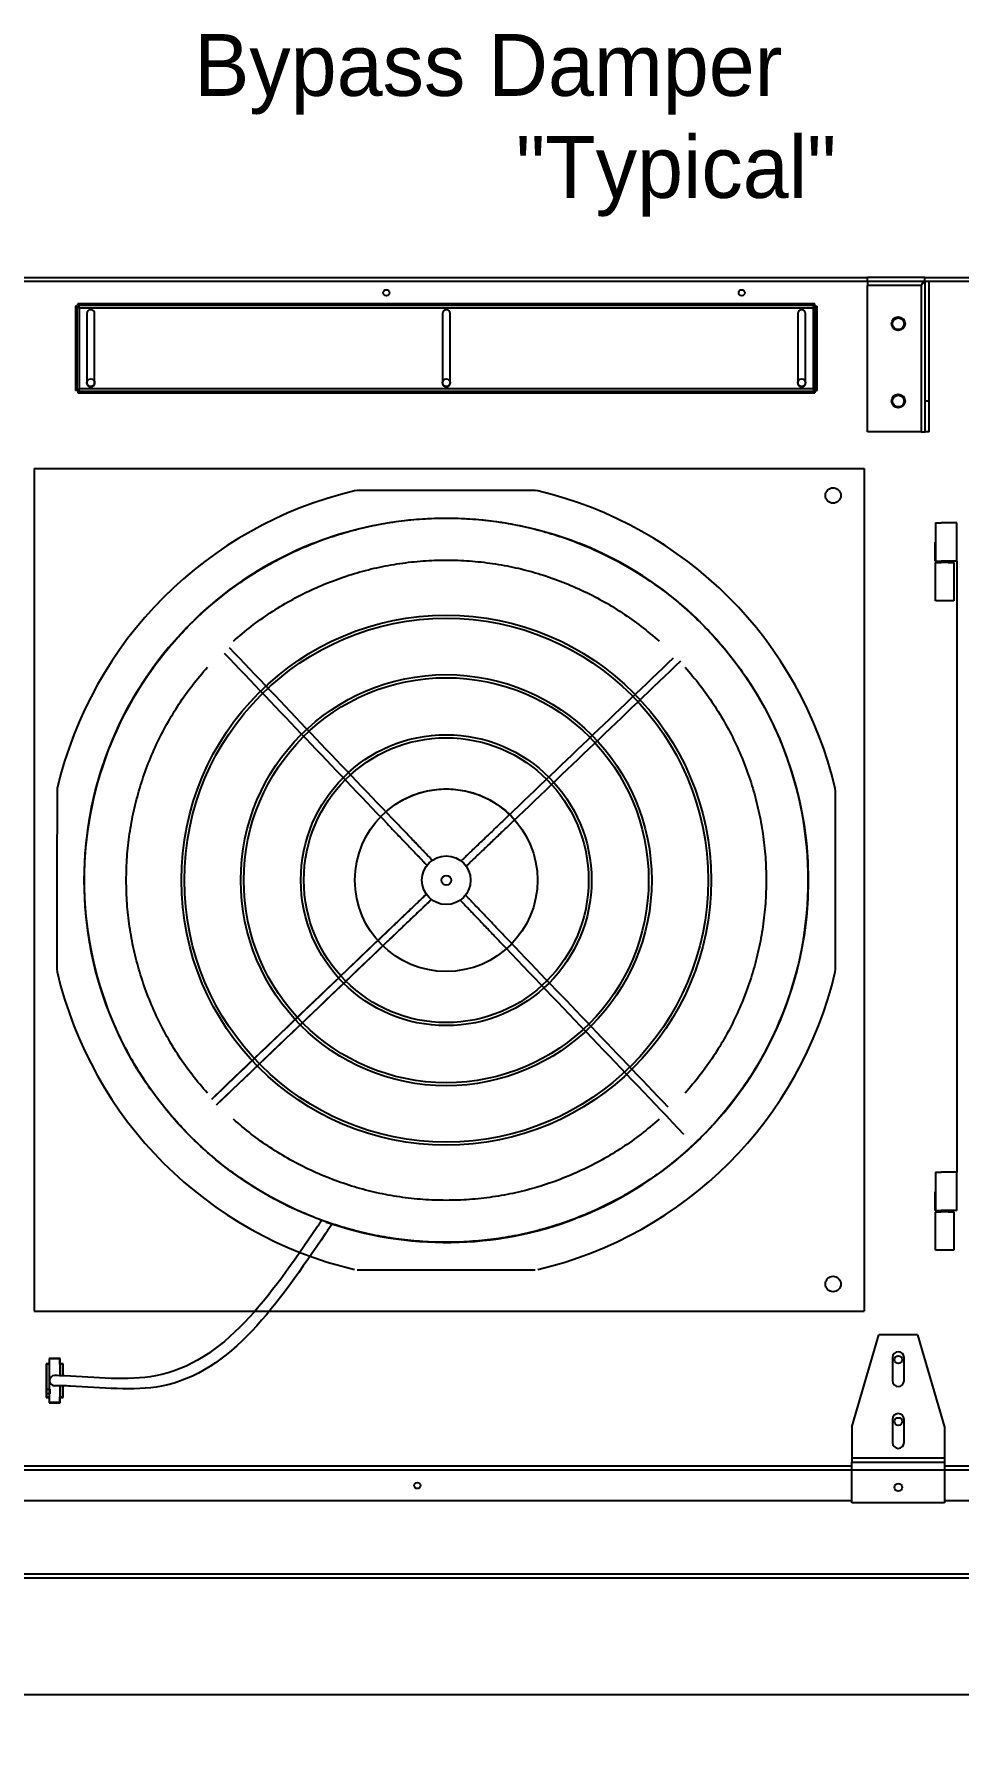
# Model space of a CAD drawing. Header units: inches. Extents: x 547 to 857, y 494 to 690.
# Drawn here: x 601.7 to 631.6, y 534.7 to 589.7 of the extents above; entities that cross this region are included whole.
import ezdxf

# ---------------------------------------------------------------- set-up
doc = ezdxf.new("R2010")
doc.units = ezdxf.units.IN
doc.header["$MEASUREMENT"] = 0
doc.header["$PDSIZE"] = -1
doc.dimstyles.new('RAE Solutions', dxfattribs={"dimtxt": 2, "dimasz": 1.5, "dimexe": 0.5, "dimexo": 0.5, "dimgap": 0.5, "dimtad": 0, "dimtih": 1, "dimtoh": 1, "dimdec": 3, "dimrnd": 0.125, "dimzin": 1, "dimdsep": 46, "dimlunit": 5, "dimtxsty": 'Standard', "dimcen": 0.09, "dimadec": 0, "dimazin": 0, "dimtfac": 1, "dimtdec": 3, "dimtofl": 0, "dimtmove": 0, "dimatfit": 3, "dimfxl": 1, "dimtolj": 1, "dimtzin": 1, "dimarcsym": 0})

# ---------------------------------------------------------------- blocks, each defined once
blk = doc.blocks.new('*D209')
at = {"color": 0, "linetype": 'Continuous', "lineweight": -2}
for p, q in [((729.548, 541.924), (729.548, 535.556)), ((588.557, 541.797), (588.557, 535.556)), ((590.057, 536.056), (656.552, 536.056)), ((728.048, 536.056), (661.552, 536.056))]:
    blk.add_line(p, q, dxfattribs=at)
at = {"color": 0, "linetype": 'Continuous'}
for points in [[(590.057, 536.306), (590.057, 535.806), (588.557, 536.056)], [(728.048, 536.306), (728.048, 535.806), (729.548, 536.056)]]:
    blk.add_solid(points, dxfattribs=at)
at = {"layer": 'Defpoints', "color": 0, "linetype": 'Continuous'}
for p in [(729.548, 542.424), (588.557, 542.297), (729.548, 536.056)]:
    blk.add_point(p, dxfattribs=at)
at = {"color": 0, "linetype": 'Continuous', "lineweight": 25, "insert": (659.052, 536.056), "char_height": 2, "attachment_point": 5}
blk.add_mtext('\\A1;141', dxfattribs=at)

msp = doc.modelspace()

# ---------------------------------------------------------------- linework, layer by layer
at = {"linetype": 'Continuous', "lineweight": 25}
for p, q in [((599.552, 581.8793), (628.6145, 581.8793)), ((628.6145, 581.7463), (599.552, 581.7463)), ((628.6145, 581.7493), (628.6145, 581.8793)), ((630.4775, 581.8793), (628.6145, 581.8793)), ((630.4775, 581.7493), (628.6145, 581.7493)), ((628.6145, 581.7493), (628.6145, 581.6153)), ((630.3505, 581.6153), (628.6145, 581.6153)), ((628.6145, 576.8793), (628.6145, 581.6153)), ((630.3505, 581.6153), (630.3505, 576.8793)), ((658.6145, 581.7463), (630.4681, 581.7463)), ((630.4775, 581.7493), (630.4775, 581.8793)), ((630.4775, 581.8793), (658.6145, 581.8793)), ((630.4845, 577.8793), (630.4845, 581.7422)), ((630.6145, 581.7422), (630.4845, 581.7422)), ((630.6145, 577.8793), (630.6145, 581.7422)), ((602.9888, 580.9438), (602.9888, 578.2244)), ((603.0388, 580.9438), (602.9888, 580.9438)), ((603.0388, 580.9438), (603.0388, 578.2244)), ((603.0666, 580.9716), (603.0666, 581.0216)), ((626.911, 581.0216), (603.0666, 581.0216)), ((626.911, 580.9716), (603.0666, 580.9716)), ((603.1218, 580.8886), (626.8558, 580.8886)), ((603.1218, 578.2796), (603.1218, 580.8886)), ((626.8558, 580.8886), (626.8558, 578.2796)), ((626.911, 580.9716), (626.911, 581.0216)), ((626.9388, 580.9438), (626.9888, 580.9438)), ((626.9388, 578.2244), (626.9388, 580.9438)), ((626.9888, 578.2244), (626.9888, 580.9438)), ((603.3638, 580.7091), (603.3638, 578.4591)), ((603.6138, 578.4591), (603.6138, 580.7091)), ((614.8638, 580.7091), (614.8638, 578.4591)), ((615.1138, 578.4591), (615.1138, 580.7091)), ((626.3638, 580.7091), (626.3638, 578.4591)), ((626.6138, 578.4591), (626.6138, 580.7091)), ((603.0388, 578.2244), (602.9888, 578.2244)), ((603.0666, 578.1966), (603.0666, 578.1466)), ((603.0666, 578.1966), (626.911, 578.1966)), ((603.0666, 578.1466), (626.911, 578.1466)), ((626.8558, 578.2796), (603.1218, 578.2796)), ((626.911, 578.1966), (626.911, 578.1466)), ((626.9388, 578.2244), (626.9888, 578.2244)), ((630.6145, 577.8793), (630.4845, 577.8793)), ((630.4845, 576.8793), (630.4845, 577.8793)), ((630.6145, 576.8793), (630.6145, 577.8793)), ((630.3505, 576.8793), (628.6145, 576.8793)), ((630.3505, 576.8793), (630.4845, 576.8793)), ((630.6145, 576.8793), (630.4845, 576.8793)), ((601.6515, 575.7008), (601.6515, 548.4508)), ((601.6515, 575.7008), (628.5055, 575.7008)), ((628.5055, 575.7008), (628.5055, 548.4508)), ((612.1112, 574.9831), (612.0209, 574.9726)), ((617.8664, 574.9831), (612.1112, 574.9831)), ((617.9567, 574.9726), (617.8664, 574.9831)), ((630.818, 573.9458), (630.818, 573.3112)), ((630.818, 573.9458), (631.0055, 573.9458)), ((631.5055, 573.9458), (631.0055, 573.9458)), ((631.5055, 572.7058), (631.5055, 573.9458)), ((630.808, 572.7058), (630.808, 573.3112)), ((630.808, 573.3112), (630.818, 573.3112)), ((630.818, 573.3112), (630.818, 572.7058)), ((630.808, 572.7058), (630.818, 572.7058)), ((630.8175, 571.4158), (630.8175, 572.6558)), ((630.8175, 572.6558), (631.005, 572.6558)), ((630.818, 572.7058), (631.0055, 572.7058)), ((630.8645, 572.7058), (630.8645, 572.6558)), ((631.224, 572.6558), (631.005, 572.6558)), ((631.5055, 572.7058), (631.0055, 572.7058)), ((631.224, 572.6558), (631.4115, 572.6558)), ((631.3645, 572.6558), (631.3645, 572.7058)), ((631.4115, 572.6558), (631.4115, 571.4158)), ((631.5055, 572.7058), (631.5055, 552.9458)), ((631.005, 571.4158), (630.8175, 571.4158)), ((631.224, 571.4158), (631.005, 571.4158)), ((631.4115, 571.4158), (631.224, 571.4158)), ((627.5872, 565.2623), (627.5767, 565.3526)), ((627.5873, 562.3847), (627.5872, 565.2623)), ((602.3903, 562.3847), (602.3904, 559.5071)), ((627.5872, 559.5071), (627.5873, 562.3847)), ((602.3904, 559.5071), (602.4009, 559.4167)), ((627.5767, 559.4167), (627.5872, 559.5071)), ((630.818, 552.9458), (630.818, 552.3112)), ((630.818, 552.9458), (631.0055, 552.9458)), ((631.5055, 552.9458), (631.0055, 552.9458)), ((631.5055, 551.7058), (631.5055, 552.9458)), ((630.808, 551.7058), (630.808, 552.3112)), ((630.808, 552.3112), (630.818, 552.3112)), ((630.818, 552.3112), (630.818, 551.7058)), ((630.808, 551.7058), (630.818, 551.7058)), ((630.818, 551.7058), (631.0055, 551.7058)), ((630.8645, 551.7058), (630.8645, 551.6558)), ((631.5055, 551.7058), (631.0055, 551.7058)), ((631.3645, 551.6558), (631.3645, 551.7058)), ((630.8175, 550.4158), (630.8175, 551.6558)), ((630.8175, 551.6558), (631.005, 551.6558)), ((631.224, 551.6558), (631.005, 551.6558)), ((631.224, 551.6558), (631.4115, 551.6558)), ((631.4115, 551.6558), (631.4115, 550.4158)), ((631.005, 550.4158), (630.8175, 550.4158)), ((631.224, 550.4158), (631.005, 550.4158)), ((631.4115, 550.4158), (631.224, 550.4158)), ((612.1112, 549.7862), (617.8664, 549.7862)), ((601.6515, 548.4508), (628.5055, 548.4508)), ((628.1145, 544.6997), (628.9895, 547.6857)), ((630.2395, 547.6857), (628.9895, 547.6857)), ((630.2395, 547.6857), (631.1145, 544.6997)), ((602.497, 546.9193), (602.137, 546.9193)), ((602.137, 546.9193), (602.137, 546.7443)), ((602.487, 546.9193), (602.147, 546.9193)), ((602.147, 546.9193), (602.147, 546.7443)), ((602.487, 546.9093), (602.147, 546.9093)), ((602.147, 546.9093), (602.147, 546.7343)), ((602.487, 546.7443), (602.487, 546.9193)), ((602.487, 546.7343), (602.487, 546.9093)), ((602.497, 546.7443), (602.497, 546.9193)), ((629.427, 546.9497), (629.427, 546.1997)), ((629.802, 546.1997), (629.802, 546.9497)), ((602.042, 546.7443), (602.042, 545.6593)), ((602.137, 546.7443), (602.042, 546.7443)), ((602.052, 546.7443), (602.052, 545.9293)), ((602.147, 546.7443), (602.052, 546.7443)), ((602.052, 546.7343), (602.052, 545.6693)), ((602.147, 546.7343), (602.052, 546.7343)), ((602.147, 546.7343), (602.147, 545.6693)), ((602.582, 546.7443), (602.487, 546.7443)), ((602.582, 546.7343), (602.487, 546.7343)), ((602.487, 546.7343), (602.487, 546.3603)), ((602.592, 546.7443), (602.497, 546.7443)), ((602.582, 546.357), (602.582, 546.7443)), ((602.582, 546.357), (602.582, 546.7343)), ((602.582, 546.4954), (602.582, 546.357)), ((602.592, 546.3566), (602.592, 546.7443)), ((602.042, 545.6593), (602.137, 545.6593)), ((602.052, 545.9293), (602.162, 545.9293)), ((602.162, 545.7793), (602.052, 545.7793)), ((602.052, 545.7793), (602.052, 545.6793)), ((602.052, 545.6793), (602.147, 545.6793)), ((602.052, 545.6693), (602.147, 545.6693)), ((602.137, 545.6593), (602.137, 545.4843)), ((602.147, 545.6793), (602.147, 545.5043)), ((602.147, 545.6693), (602.147, 545.4943)), ((602.162, 545.9293), (602.162, 545.7793)), ((602.487, 546.0356), (602.487, 545.6693)), ((602.487, 545.5043), (602.487, 545.6793)), ((602.487, 545.6793), (602.582, 545.6793)), ((602.487, 545.4943), (602.487, 545.6693)), ((602.487, 545.6693), (602.582, 545.6693)), ((602.497, 545.6593), (602.592, 545.6593)), ((602.497, 545.4843), (602.497, 545.6593)), ((602.582, 545.6793), (602.582, 546.0333)), ((602.582, 545.6693), (602.582, 546.0333)), ((602.592, 545.6593), (602.592, 546.033)), ((602.137, 545.4843), (602.497, 545.4843)), ((602.147, 545.5043), (602.487, 545.5043)), ((602.147, 545.4943), (602.487, 545.4943)), ((628.1145, 544.6997), (628.1145, 543.6997)), ((629.427, 544.9497), (629.427, 544.1997)), ((629.802, 544.1997), (629.802, 544.9497)), ((631.1145, 544.6997), (631.1145, 543.6997)), ((631.1145, 543.6997), (628.1145, 543.6997)), ((628.1145, 543.6997), (628.1145, 543.5657)), ((628.1145, 543.3017), (628.1145, 543.5657)), ((628.1145, 543.5657), (631.1145, 543.5657)), ((631.1145, 543.6997), (631.1145, 543.5657)), ((631.1145, 543.5657), (631.1145, 543.3017)), ((628.1145, 543.4353), (588.6065, 543.4353)), ((628.1145, 543.3023), (588.6065, 543.3023)), ((628.1145, 542.2532), (628.1145, 543.3017)), ((631.1145, 543.3017), (628.1145, 543.3017)), ((658.1145, 543.4353), (631.1145, 543.4353)), ((658.1145, 543.3023), (631.1145, 543.3023)), ((631.1145, 543.3017), (631.1145, 542.2532)), ((628.1145, 542.3103), (588.6065, 542.3103)), ((631.1145, 542.2532), (628.1145, 542.2532)), ((658.1145, 542.3103), (631.1145, 542.3103)), ((588.6636, 539.9558), (729.4405, 539.9558)), ((588.7395, 539.8228), (729.3645, 539.8228))]:
    msp.add_line(p, q, dxfattribs=at)
msp.add_line((602.4009, 565.3526), (602.3903, 562.3847))
for centre, radius in [((613.052, 581.3793), 0.0995), ((624.552, 581.3793), 0.0995), ((629.6145, 580.3793), 0.2187), ((629.6145, 580.3793), 0.1875), ((603.4888, 578.4718), 0.125), ((614.9888, 578.4718), 0.125), ((626.4888, 578.4718), 0.125), ((629.6145, 577.8793), 0.2187), ((629.6145, 577.8793), 0.1875), ((627.5055, 574.8258), 0.25), ((614.9888, 562.3847), 11.7126), ((614.9888, 562.3847), 8.5704), ((614.9888, 562.3847), 8.472), ((614.9888, 562.3847), 6.6478), ((614.9888, 562.3847), 6.5493), ((614.9888, 562.3847), 4.7037), ((614.9888, 562.3847), 4.6053), ((614.9888, 562.3847), 0.7874), ((614.9888, 562.3847), 0.1575), ((614.9888, 562.3847), 0.1575), ((627.5055, 549.3258), 0.25), ((629.6145, 546.8793), 0.125), ((629.6145, 544.8793), 0.125), ((614.052, 542.8103), 0.0995), ((629.6145, 542.7532), 0.125)]:
    msp.add_circle(centre, radius, dxfattribs=at)
msp.add_circle((614.9888, 562.3847), 2.9528)
for centre, radius, start, end in [((603.4888, 580.7091), 0.125, 0, 180), ((614.9888, 580.7091), 0.125, 0, 180), ((626.4888, 580.7091), 0.125, 0, 180), ((603.4888, 578.4591), 0.125, 180, 0), ((614.9888, 578.4591), 0.125, 180, 0), ((626.4888, 578.4591), 0.125, 180, 0), ((614.9888, 562.3847), 12.9331, 103.26667, 166.73333), ((614.9888, 562.3847), 12.9331, 13.26667, 76.73333), ((614.9888, 562.3847), 11.7147, 111.53134, 134.20264), ((614.9888, 562.3847), 11.7147, 45.79736, 68.46866), ((614.9888, 562.3847), 11.7147, 135.79736, 158.46866), ((614.9888, 562.3847), 11.7147, 159.09994, 200.90006), ((614.9888, 562.3847), 11.7147, 339.09994, 20.90006), ((614.9888, 562.3847), 12.9331, 193.26667, 256.73333), ((614.9888, 562.3847), 12.9331, 283.26667, 346.73333), ((614.9888, 562.3847), 11.7147, 315.79736, 338.46866), ((614.9888, 562.3847), 11.7147, 291.53134, 314.20264), ((614.9888, 562.3847), 11.7147, 250.65335, 290.90006), ((629.6145, 546.9497), 0.1875, 0, 180), ((602.317, 546.2018), 0.1631, 90, 270), ((629.6145, 546.1997), 0.1875, 180, 0), ((629.6145, 544.9497), 0.1875, 0, 180), ((629.6145, 544.1997), 0.1875, 180, 0)]:
    msp.add_arc(centre, radius, start, end, dxfattribs=at)
for points, knots in [([(630.3505, 581.6153), (630.3611, 581.6328), (630.3823, 581.668), (630.414, 581.7123), (630.4457, 581.7432), (630.4669, 581.7473), (630.4775, 581.7493)], [0, 0, 0, 0, 0.24999971, 0.50000315, 0.74999934, 1, 1, 1, 1]), ([(630.4845, 581.7422), (630.4835, 581.7412), (630.4813, 581.7391), (630.4653, 581.7259), (630.439, 581.7025), (630.4003, 581.6639), (630.3678, 581.6322), (630.3505, 581.6153)], [0, 0, 0, 0, 0.1511534, 0.3020013, 0.4605091, 0.7119824, 1, 1, 1, 1]), ([(603.1218, 580.8886), (603.1117, 580.8929), (603.0914, 580.9015), (603.065, 580.9143), (603.0462, 580.9272), (603.0393, 580.937), (603.0389, 580.9425), (603.0388, 580.9438)], [0, 0, 0, 0, 0.23320412, 0.4664972, 0.69976316, 0.93304216, 1, 1, 1, 1]), ([(603.0666, 580.9716), (603.0709, 580.9705), (603.0795, 580.9683), (603.0924, 580.9515), (603.1052, 580.9272), (603.1151, 580.9045), (603.1206, 580.8915), (603.1218, 580.8886)], [0, 0, 0, 0, 0.2332227, 0.4664888, 0.6997676, 0.9330417, 1, 1, 1, 1]), ([(626.8558, 580.8886), (626.8601, 580.8987), (626.8687, 580.919), (626.8815, 580.9454), (626.8944, 580.9642), (626.9042, 580.9711), (626.9097, 580.9715), (626.911, 580.9716)], [0, 0, 0, 0, 0.2332176, 0.4664862, 0.6997632, 0.9330417, 1, 1, 1, 1]), ([(626.9388, 580.9438), (626.9377, 580.9395), (626.9355, 580.9309), (626.9187, 580.918), (626.8944, 580.9051), (626.8717, 580.8953), (626.8587, 580.8898), (626.8558, 580.8886)], [0, 0, 0, 0, 0.2332229, 0.4664916, 0.6997641, 0.9330449, 1, 1, 1, 1]), ([(603.0388, 578.2244), (603.0399, 578.2287), (603.0421, 578.2373), (603.0589, 578.2502), (603.0832, 578.263), (603.1059, 578.2729), (603.1189, 578.2784), (603.1218, 578.2796)], [0, 0, 0, 0, 0.2332183, 0.4664938, 0.6997772, 0.933042, 1, 1, 1, 1]), ([(603.1218, 578.2796), (603.1175, 578.2695), (603.1089, 578.2492), (603.0961, 578.2228), (603.0832, 578.204), (603.0734, 578.1971), (603.0679, 578.1967), (603.0666, 578.1966)], [0, 0, 0, 0, 0.2332232, 0.4664909, 0.6997687, 0.9330419, 1, 1, 1, 1]), ([(626.911, 578.1966), (626.9067, 578.1977), (626.8981, 578.1998), (626.8852, 578.2166), (626.8724, 578.241), (626.8625, 578.2637), (626.857, 578.2767), (626.8558, 578.2796)], [0, 0, 0, 0, 0.2332229, 0.4664903, 0.6997614, 0.9330409, 1, 1, 1, 1]), ([(626.8558, 578.2796), (626.8659, 578.2753), (626.8862, 578.2667), (626.9126, 578.2538), (626.9314, 578.241), (626.9383, 578.2312), (626.9387, 578.2257), (626.9388, 578.2244)], [0, 0, 0, 0, 0.233225, 0.4664945, 0.6997631, 0.9330447, 1, 1, 1, 1]), ([(603.2793, 562.3847), (603.2841, 562.6401), (603.2938, 563.151), (603.3718, 563.9141), (603.4959, 564.6707), (603.6702, 565.4175), (603.8928, 566.1513), (604.1629, 566.8689), (604.4793, 567.5673), (604.8408, 568.2436), (605.2457, 568.8948), (605.6924, 569.5181), (606.1788, 570.1108), (606.703, 570.6705), (607.2627, 571.1946), (607.8554, 571.6811), (608.4787, 572.1277), (609.1299, 572.5326), (609.8061, 572.8941), (610.5046, 573.2106), (611.2222, 573.4807), (611.956, 573.7033), (612.7028, 573.8774), (613.4593, 574.0023), (614.2224, 574.0775), (614.9888, 574.1025), (615.7552, 574.0775), (616.5183, 574.0023), (617.2748, 573.8774), (618.0216, 573.7033), (618.7554, 573.4807), (619.473, 573.2106), (620.1715, 572.8941), (620.8477, 572.5326), (621.4989, 572.1277), (622.1222, 571.6811), (622.7149, 571.1946), (623.2746, 570.6705), (623.7988, 570.1108), (624.2852, 569.5181), (624.7319, 568.8948), (625.1368, 568.2436), (625.4983, 567.5673), (625.8147, 566.8689), (626.0848, 566.1512), (626.3074, 565.4175), (626.4817, 564.6707), (626.6058, 563.9141), (626.6838, 563.151), (626.6935, 562.6401), (626.6983, 562.3847)], [0, 0, 0, 0, 0.0208333, 0.0416667, 0.0625, 0.0833333, 0.1041667, 0.125, 0.1458333, 0.1666667, 0.1875, 0.2083334, 0.2291667, 0.25, 0.2708334, 0.2916666, 0.3125, 0.3333333, 0.3541667, 0.375, 0.3958333, 0.4166666, 0.4375001, 0.4583333, 0.4791667, 0.5, 0.5208333, 0.5416667, 0.5625, 0.5833334, 0.6041667, 0.625, 0.6458334, 0.6666667, 0.6875, 0.7083334, 0.7291667, 0.75, 0.7708333, 0.7916667, 0.8125, 0.8333333, 0.8541667, 0.875, 0.8958333, 0.9166667, 0.9375, 0.9583333, 0.9791667, 1, 1, 1, 1]), ([(608.1016, 570.1134), (608.2926, 570.2766), (608.6747, 570.6029), (609.291, 571.0379), (609.9348, 571.43), (610.6062, 571.7734), (611.3006, 572.0674), (612.0145, 572.3099), (612.7442, 572.5), (613.4857, 572.6364), (614.2353, 572.7186), (614.9888, 572.746), (615.7423, 572.7186), (616.4919, 572.6364), (617.2334, 572.5), (617.9631, 572.3099), (618.6771, 572.0674), (619.3714, 571.7734), (620.0428, 571.43), (620.6866, 571.0379), (621.3029, 570.6029), (621.685, 570.2766), (621.876, 570.1134)], [0, 0, 0, 0, 0.04999991, 0.09999992, 0.14999988, 0.19999993, 0.25, 0.30000004, 0.35000001, 0.40000012, 0.45000007, 0.49999985, 0.54999995, 0.5999999, 0.65000001, 0.69999997, 0.75000002, 0.80000009, 0.85, 0.89999996, 0.94999997, 1, 1, 1, 1]), ([(614.5409, 563.0244), (614.5164, 563.05), (614.4611, 563.1078), (614.3753, 563.1976), (614.2832, 563.294), (614.1903, 563.3912), (614.0963, 563.4896), (613.9356, 563.6577), (613.708, 563.8959), (613.4583, 564.1571), (613.3062, 564.3164), (613.2523, 564.3728), (613.2523, 564.3728), (613.2523, 564.3728), (613.2523, 564.3728), (611.4939, 566.2135), (609.7354, 568.0543), (607.977, 569.895)], [0, 0, 0, 0, 0.0569934, 0.1284733, 0.1996553, 0.2712092, 0.3445962, 0.4184681, 0.6452378, 0.8743866, 1, 1, 1, 1, 1, 1, 5.101091, 5.101091, 5.101091, 5.101091]), ([(607.809, 569.727), (609.5653, 567.8891), (611.3216, 566.0512), (613.0779, 564.2133), (613.1885, 564.0976), (613.404, 563.8721), (613.7238, 563.5374), (613.9599, 563.2904), (614.117, 563.126), (614.1955, 563.0439), (614.2797, 562.9557), (614.3378, 562.8949), (614.3704, 562.8609)], [-4.0819958, -4.0819958, -4.0819958, -4.0819958, 0, 0, 0, 0.2569054, 0.5009392, 0.742315, 0.8045877, 0.8653534, 0.9244711, 1, 1, 1, 1]), ([(622.3311, 569.5645), (620.4907, 567.8058), (618.6504, 566.0471), (616.81, 564.2884), (616.6968, 564.1803), (616.4738, 563.9671), (616.1416, 563.6496), (615.8946, 563.4136), (615.7302, 563.2565), (615.648, 563.178), (615.5615, 563.0953), (615.5024, 563.0389), (615.47, 563.0079)], [-4.1105294, -4.1105294, -4.1105294, -4.1105294, 0, 0, 0, 0.2528246, 0.4982351, 0.7409713, 0.8035953, 0.8647041, 0.924154, 0.9963735, 0.9963735, 0.9963735, 0.9963735]), ([(615.6332, 562.8371), (615.6573, 562.8601), (615.7135, 562.9138), (615.8017, 562.9982), (615.8981, 563.0902), (615.9953, 563.1831), (616.0937, 563.2772), (616.2619, 563.4379), (616.5, 563.6654), (616.7624, 563.9162), (616.9227, 564.0694), (616.9802, 564.1243), (616.9802, 564.1243), (616.9802, 564.1243), (616.9802, 564.1243), (618.8478, 565.9102), (620.7155, 567.6962), (622.5831, 569.4821)], [0.0036723, 0.0036723, 0.0036723, 0.0036723, 0.0570282, 0.1283208, 0.1993194, 0.2706881, 0.3438843, 0.4175641, 0.6437447, 0.8722989, 1, 1, 1, 1, 1, 1, 5.1531428, 5.1531428, 5.1531428, 5.1531428]), ([(604.6366, 562.3847), (604.6419, 562.6358), (604.6524, 563.1382), (604.7377, 563.8877), (604.8733, 564.6293), (605.0636, 565.359), (605.3061, 566.0729), (605.6, 566.7673), (605.9434, 567.4386), (606.3355, 568.0825), (606.7705, 568.6988), (607.0969, 569.0809), (607.26, 569.2719)], [0, 0, 0, 0, 0.1, 0.2, 0.3, 0.4000001, 0.5, 0.6000001, 0.7000001, 0.8000001, 0.9000001, 1, 1, 1, 1]), ([(622.7176, 569.2719), (622.8807, 569.0809), (623.2071, 568.6988), (623.6421, 568.0825), (624.0342, 567.4386), (624.3776, 566.7673), (624.6715, 566.0729), (624.914, 565.359), (625.1043, 564.6293), (625.2399, 563.8877), (625.3252, 563.1382), (625.3357, 562.6358), (625.341, 562.3847)], [0, 0, 0, 0, 0.1, 0.1999999, 0.3, 0.4, 0.5, 0.6, 0.7, 0.8, 0.9, 1, 1, 1, 1]), ([(613.037, 564.5981), (613.1064, 564.6569), (613.2547, 564.7827), (613.506, 564.9438), (613.7821, 565.0857), (614.072, 565.1973), (614.3719, 565.2774), (614.6787, 565.328), (614.8854, 565.3343), (614.9888, 565.3374)], [0, 0, 0, 0, 0.1279186, 0.2732661, 0.4186119, 0.5639605, 0.7093065, 0.8546544, 1, 1, 1, 1]), ([(614.9888, 565.3374), (615.0922, 565.3343), (615.2989, 565.328), (615.6057, 565.2774), (615.9056, 565.1973), (616.1954, 565.0855), (616.4722, 564.9445), (616.7311, 564.7735), (616.9206, 564.6263), (617.0152, 564.5291), (617.0377, 564.506)], [0, 0, 0, 0, 0.1367586, 0.2735174, 0.4102743, 0.5470337, 0.6837905, 0.8205489, 0.9573069, 1, 1, 1, 1]), ([(626.6983, 562.3847), (626.6935, 562.1292), (626.6838, 561.6183), (626.6058, 560.8552), (626.4817, 560.0986), (626.3074, 559.3518), (626.0848, 558.6181), (625.8147, 557.9004), (625.4983, 557.202), (625.1368, 556.5257), (624.7319, 555.8745), (624.2852, 555.2513), (623.7988, 554.6585), (623.2746, 554.0989), (622.7149, 553.5747), (622.1222, 553.0882), (621.4989, 552.6416), (620.8477, 552.2367), (620.1715, 551.8752), (619.473, 551.5587), (618.7554, 551.2886), (618.0216, 551.066), (617.2748, 550.8919), (616.5183, 550.767), (615.7552, 550.6919), (614.9888, 550.6668), (614.2224, 550.6919), (613.4593, 550.767), (612.7028, 550.8919), (611.956, 551.066), (611.2222, 551.2886), (610.5046, 551.5587), (609.8061, 551.8752), (609.1299, 552.2367), (608.4787, 552.6416), (607.8554, 553.0882), (607.2627, 553.5747), (606.703, 554.0989), (606.1788, 554.6585), (605.6924, 555.2513), (605.2457, 555.8745), (604.8408, 556.5257), (604.4793, 557.202), (604.1629, 557.9004), (603.8928, 558.6181), (603.6702, 559.3518), (603.4959, 560.0986), (603.3718, 560.8552), (603.2938, 561.6183), (603.2841, 562.1292), (603.2793, 562.3847)], [0, 0, 0, 0, 0.0208333, 0.0416667, 0.0625, 0.0833333, 0.1041667, 0.125, 0.1458333, 0.1666667, 0.1875, 0.2083333, 0.2291667, 0.25, 0.2708333, 0.2916666, 0.3125, 0.3333333, 0.3541666, 0.375, 0.3958333, 0.4166666, 0.4375, 0.4583333, 0.4791667, 0.5, 0.5208333, 0.5416667, 0.5624999, 0.5833334, 0.6041667, 0.625, 0.6458333, 0.6666667, 0.6875, 0.7083334, 0.7291666, 0.75, 0.7708333, 0.7916666, 0.8125, 0.8333333, 0.8541667, 0.875, 0.8958333, 0.9166667, 0.9375, 0.9583333, 0.9791667, 1, 1, 1, 1]), ([(607.26, 555.4974), (607.0969, 555.6884), (606.7705, 556.0705), (606.3355, 556.6868), (605.9434, 557.3307), (605.6, 558.002), (605.3061, 558.6964), (605.0636, 559.4104), (604.8733, 560.14), (604.7377, 560.8816), (604.6524, 561.6311), (604.6419, 562.1335), (604.6366, 562.3847)], [0, 0, 0, 0, 0.0999999, 0.1999999, 0.2999999, 0.3999999, 0.5, 0.5999999, 0.7, 0.8, 0.9, 1, 1, 1, 1]), ([(625.341, 562.3847), (625.3357, 562.1335), (625.3252, 561.6311), (625.2399, 560.8816), (625.1043, 560.14), (624.914, 559.4104), (624.6715, 558.6964), (624.3776, 558.002), (624.0342, 557.3307), (623.6421, 556.6868), (623.2071, 556.0705), (622.8807, 555.6884), (622.7176, 555.4974)], [0, 0, 0, 0, 0.10000001, 0.20000001, 0.30000005, 0.40000004, 0.49999999, 0.59999998, 0.70000005, 0.80000007, 0.90000005, 1, 1, 1, 1]), ([(614.3493, 561.9369), (614.3236, 561.9123), (614.2657, 561.857), (614.1759, 561.7712), (614.0795, 561.6791), (613.9823, 561.5862), (613.8839, 561.4922), (613.7157, 561.3314), (613.4776, 561.1039), (613.2161, 560.854), (613.0567, 560.7017), (613.0001, 560.6476), (611.1324, 558.8627), (609.2646, 557.0778), (607.3969, 555.2929)], [0, 0, 0, 0, 0.0571103, 0.1285494, 0.1996939, 0.2712092, 0.3445558, 0.4183871, 0.6450323, 0.874058, 1, 1, 1, 5.1585115, 5.1585115, 5.1585115, 5.1585115]), ([(607.5602, 555.1223), (609.4268, 556.9061), (611.2934, 558.6898), (613.16, 560.4736), (613.2757, 560.5842), (613.5013, 560.7998), (613.836, 561.1197), (614.083, 561.3557), (614.2474, 561.5128), (614.3296, 561.5913), (614.4174, 561.6753), (614.4779, 561.733), (614.5116, 561.7653)], [-4.1481599, -4.1481599, -4.1481599, -4.1481599, 0, 0, 0, 0.2572, 0.5013761, 0.7428914, 0.8052003, 0.8660018, 0.9251526, 1, 1, 1, 1]), ([(615.4364, 561.7453), (615.461, 561.7195), (615.5164, 561.6616), (615.6023, 561.5717), (615.6944, 561.4754), (615.7873, 561.3782), (615.8813, 561.2798), (616.042, 561.1116), (616.2696, 560.8734), (616.5198, 560.6116), (616.6725, 560.4518), (616.7269, 560.3949), (618.7075, 558.3223), (620.6881, 556.2496), (622.6688, 554.177)], [0, 0, 0, 0, 0.057144, 0.1285215, 0.1996015, 0.2710529, 0.3443346, 0.4181006, 0.6445454, 0.8733658, 1, 1, 1, 5.6105371, 5.6105371, 5.6105371, 5.6105371]), ([(622.1687, 555.0424), (620.4118, 556.8808), (618.655, 558.7192), (616.8981, 560.5576), (616.7881, 560.6728), (616.5731, 560.8978), (616.2538, 561.2319), (616.0177, 561.4789), (615.8606, 561.6433), (615.7821, 561.7255), (615.698, 561.8135), (615.6401, 561.8741), (615.6077, 561.908)], [-4.0895412, -4.0895412, -4.0895412, -4.0895412, 0, 0, 0, 0.2561027, 0.5005159, 0.7422669, 0.8046364, 0.8654965, 0.9247061, 1, 1, 1, 1]), ([(621.876, 554.6559), (621.685, 554.4927), (621.3029, 554.1664), (620.6866, 553.7314), (620.0428, 553.3393), (619.3714, 552.9959), (618.6771, 552.702), (617.9631, 552.4594), (617.2334, 552.2694), (616.4919, 552.1329), (615.7423, 552.0507), (614.9888, 552.0233), (614.2353, 552.0507), (613.4857, 552.1329), (612.7442, 552.2694), (612.0145, 552.4594), (611.3006, 552.702), (610.6062, 552.9959), (609.9348, 553.3393), (609.291, 553.7314), (608.6747, 554.1664), (608.2926, 554.4927), (608.1016, 554.6559)], [0, 0, 0, 0, 0.05000005, 0.10000004, 0.15000001, 0.19999991, 0.24999998, 0.30000002, 0.35, 0.4000001, 0.45000005, 0.50000015, 0.54999993, 0.59999988, 0.64999998, 0.69999996, 0.75000001, 0.80000007, 0.85000011, 0.90000008, 0.95000007, 1, 1, 1, 1]), ([(611.2924, 551.2684), (611.2641, 551.2267), (611.2359, 551.1849), (611.2076, 551.1432), (611.2076, 551.1432), (611.2076, 551.1432), (611.2076, 551.1432), (611.183, 551.1069), (611.1584, 551.0706), (611.1338, 551.0342), (611.1171, 551.0096), (611.1004, 550.985), (611.0837, 550.9604), (609.555, 548.704), (607.4049, 545.5306), (603.649, 546.0069), (602.4845, 546.0364), (602.3126, 546.0387)], [-0.3298403, -0.3298403, -0.3298403, -0.3298403, -0.195731, -0.195731, -0.195731, -0.195731, -0.195731, -0.195731, -0.079089, -0.079089, -0.079089, 0, 0, 0, 7.2472697, 10.1929424, 10.7060179, 10.7060179, 10.7060179, 10.7060179]), ([(610.9593, 551.387), (610.9321, 551.3469), (610.9049, 551.3068), (610.8778, 551.2667), (610.8534, 551.2309), (610.8291, 551.195), (610.8048, 551.1591), (610.8038, 551.1577), (610.8029, 551.1563), (610.8019, 551.1549), (609.3035, 548.9444), (607.164, 545.8668), (603.5267, 546.3281), (602.4246, 546.3625), (602.317, 546.3649)], [-0.1037755, -0.1037755, -0.1037755, -0.1037755, 0.0250348, 0.0250348, 0.0250348, 0.1403463, 0.1403463, 0.1403463, 0.1448443, 0.1448443, 0.1448443, 7.2472697, 10.1929424, 10.5128293, 10.5128293, 10.5128293, 10.5128293])]:
    msp.add_open_spline(points, degree=3, knots=knots, dxfattribs=at)
for points in [[(614.3441, 561.9326), (612.055, 559.7466), (609.766, 557.5605), (607.4769, 555.3745)], [(607.6467, 555.2046), (609.9337, 557.3902), (612.2206, 559.5758), (614.5076, 561.7614)]]:
    msp.add_open_spline(points, degree=3, dxfattribs=at)

# ---------------------------------------------------------------- texts
for s, p in [('Bypass Damper', (606.8353, 587.7485)), (' "Typical"', (616.4992, 584.4485))]:
    msp.add_text(s, height=2, dxfattribs=at).set_placement(p)

# ---------------------------------------------------------------- dimensions: what is measured, and where the dimension line sits
dim = msp.add_linear_dim(base=(729.5475, 536.0556), p1=(588.5565, 542.2973), p2=(729.5475, 542.4245), dimstyle='RAE Solutions', dxfattribs=at)
dim.commit()
dim.dimension.update_dxf_attribs({"geometry": '*D209', "text_midpoint": (659.052, 536.0556)})

doc.saveas('drawing.dxf')
